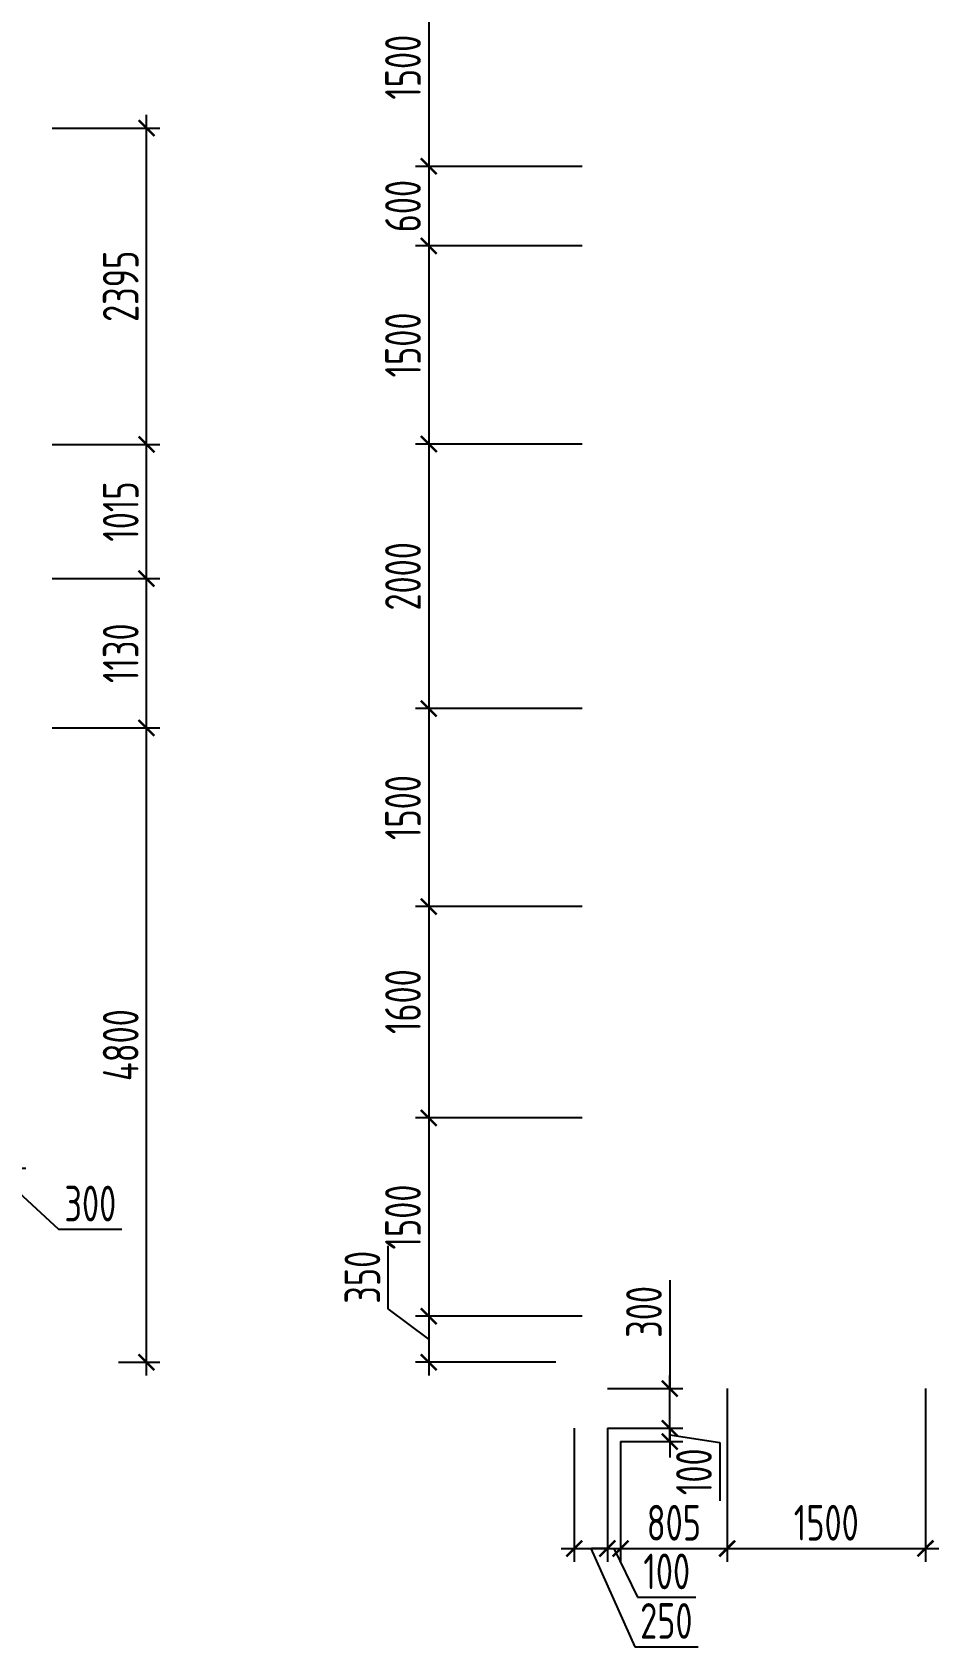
# Model space of a CAD drawing. Header units: millimetres. Extents: x -350007 to 536090, y -888 to 198380.
# Drawn here: x -160289 to -153433, y 59503 to 71722 of the extents above; entities that cross this region are included whole.
import ezdxf

# ---------------------------------------------------------------- set-up
doc = ezdxf.new("R2010")
doc.units = ezdxf.units.MM
doc.layers.add('АР_Размеры нов.', color=15, linetype='Continuous', lineweight=0)
doc.styles.add('ISOCPEUR', font='isocpeur.ttf', dxfattribs={"width": 0.7})
doc.dimstyles.new('R_100', dxfattribs={"dimtxt": 270, "dimasz": 120, "dimexe": 100, "dimexo": 0, "dimgap": 60, "dimtad": 1, "dimdec": 0, "dimrnd": 5, "dimzin": 0, "dimdsep": 46, "dimtxsty": 'ISOCPEUR', "dimblk": 'ARCHTICK', "dimcen": 0, "dimdle": 100, "dimclrd": 256, "dimclre": 256, "dimclrt": 256, "dimadec": 0, "dimazin": 0, "dimtfac": 2, "dimtdec": 0, "dimtofl": 0, "dimtmove": 1, "dimatfit": 3, "dimfxl": 1, "dimtvp": 3, "dimtolj": 1, "dimtzin": 0, "dimarcsym": 0})

# ---------------------------------------------------------------- blocks, each defined once
blk = doc.blocks.new('_ArchTick')
at = {"color": 0, "linetype": 'ByBlock', "const_width": 0.15}
blk.add_lwpolyline([(-0.5, -0.5), (0.5, 0.5)], dxfattribs=at)
blk = doc.blocks.new('*D2781')
at = {"layer": 'Defpoints', "color": 0, "ltscale": 100, "transparency": 16777216}
for p in [(-156129, 72207), (-157290, 70707), (-156129, 70707)]:
    blk.add_point(p, dxfattribs=at)
at = {"layer": 'АР_Размеры нов.', "lineweight": -2, "ltscale": 100, "transparency": 16777216}
for p, q in [((-157290, 72307), (-157290, 70607)), ((-156129, 72207), (-157390, 72207)), ((-156129, 70707), (-157390, 70707))]:
    blk.add_line(p, q, dxfattribs=at)
at = {"layer": 'АР_Размеры нов.', "lineweight": -2, "ltscale": 100, "transparency": 16777216, "xscale": 120, "yscale": 120, "zscale": 120}
for p, rotation in [((-157290, 72207), 90), ((-157290, 70707), 270)]:
    blk.add_blockref('_ArchTick', p, dxfattribs=dict(at, rotation=rotation))
at = {"layer": 'АР_Размеры нов.', "ltscale": 100, "transparency": 16777216, "insert": (-157485, 71457), "char_height": 270, "attachment_point": 5, "rotation": 90, "style": 'ISOCPEUR'}
blk.add_mtext('\\A1;1500', dxfattribs=at)
blk = doc.blocks.new('*D2782')
at = {"layer": 'Defpoints', "color": 0, "ltscale": 100, "transparency": 16777216}
for p in [(-156129, 70707), (-157290, 70105), (-156129, 70105)]:
    blk.add_point(p, dxfattribs=at)
at = {"layer": 'АР_Размеры нов.', "lineweight": -2, "ltscale": 100, "transparency": 16777216}
for p, q in [((-157290, 70807), (-157290, 70005)), ((-156129, 70707), (-157390, 70707)), ((-156129, 70105), (-157390, 70105))]:
    blk.add_line(p, q, dxfattribs=at)
at = {"layer": 'АР_Размеры нов.', "lineweight": -2, "ltscale": 100, "transparency": 16777216, "xscale": 120, "yscale": 120, "zscale": 120}
for p, rotation in [((-157290, 70707), 90), ((-157290, 70105), 270)]:
    blk.add_blockref('_ArchTick', p, dxfattribs=dict(at, rotation=rotation))
at = {"layer": 'АР_Размеры нов.', "ltscale": 100, "transparency": 16777216, "insert": (-157485, 70406), "char_height": 270, "attachment_point": 5, "rotation": 90, "style": 'ISOCPEUR'}
blk.add_mtext('\\A1;600', dxfattribs=at)
blk = doc.blocks.new('*D2783')
at = {"layer": 'Defpoints', "color": 0, "ltscale": 100, "transparency": 16777216}
for p in [(-156129, 70105), (-157290, 68605), (-156129, 68605)]:
    blk.add_point(p, dxfattribs=at)
at = {"layer": 'АР_Размеры нов.', "lineweight": -2, "ltscale": 100, "transparency": 16777216}
for p, q in [((-157290, 70205), (-157290, 68505)), ((-156129, 70105), (-157390, 70105)), ((-156129, 68605), (-157390, 68605))]:
    blk.add_line(p, q, dxfattribs=at)
at = {"layer": 'АР_Размеры нов.', "lineweight": -2, "ltscale": 100, "transparency": 16777216, "xscale": 120, "yscale": 120, "zscale": 120}
for p, rotation in [((-157290, 70105), 90), ((-157290, 68605), 270)]:
    blk.add_blockref('_ArchTick', p, dxfattribs=dict(at, rotation=rotation))
at = {"layer": 'АР_Размеры нов.', "ltscale": 100, "transparency": 16777216, "insert": (-157485, 69355), "char_height": 270, "attachment_point": 5, "rotation": 90, "style": 'ISOCPEUR'}
blk.add_mtext('\\A1;1500', dxfattribs=at)
blk = doc.blocks.new('*D2784')
at = {"layer": 'Defpoints', "color": 0, "ltscale": 100, "transparency": 16777216}
for p in [(-156129, 68605), (-157290, 66604), (-156129, 66604)]:
    blk.add_point(p, dxfattribs=at)
at = {"layer": 'АР_Размеры нов.', "lineweight": -2, "ltscale": 100, "transparency": 16777216}
for p, q in [((-157290, 68705), (-157290, 66504)), ((-156129, 68605), (-157390, 68605)), ((-156129, 66604), (-157390, 66604))]:
    blk.add_line(p, q, dxfattribs=at)
at = {"layer": 'АР_Размеры нов.', "lineweight": -2, "ltscale": 100, "transparency": 16777216, "xscale": 120, "yscale": 120, "zscale": 120}
for p, rotation in [((-157290, 68605), 90), ((-157290, 66604), 270)]:
    blk.add_blockref('_ArchTick', p, dxfattribs=dict(at, rotation=rotation))
at = {"layer": 'АР_Размеры нов.', "ltscale": 100, "transparency": 16777216, "insert": (-157485, 67604), "char_height": 270, "attachment_point": 5, "rotation": 90, "style": 'ISOCPEUR'}
blk.add_mtext('\\A1;2000', dxfattribs=at)
blk = doc.blocks.new('*D2785')
at = {"layer": 'Defpoints', "color": 0, "ltscale": 100, "transparency": 16777216}
for p in [(-156129, 66604), (-157290, 65104), (-156129, 65104)]:
    blk.add_point(p, dxfattribs=at)
at = {"layer": 'АР_Размеры нов.', "lineweight": -2, "ltscale": 100, "transparency": 16777216}
for p, q in [((-156129, 66604), (-157390, 66604)), ((-157290, 66704), (-157290, 65004)), ((-156129, 65104), (-157390, 65104))]:
    blk.add_line(p, q, dxfattribs=at)
at = {"layer": 'АР_Размеры нов.', "lineweight": -2, "ltscale": 100, "transparency": 16777216, "xscale": 120, "yscale": 120, "zscale": 120}
for p, rotation in [((-157290, 66604), 90), ((-157290, 65104), 270)]:
    blk.add_blockref('_ArchTick', p, dxfattribs=dict(at, rotation=rotation))
at = {"layer": 'АР_Размеры нов.', "ltscale": 100, "transparency": 16777216, "insert": (-157485, 65854), "char_height": 270, "attachment_point": 5, "rotation": 90, "style": 'ISOCPEUR'}
blk.add_mtext('\\A1;1500', dxfattribs=at)
blk = doc.blocks.new('*D2786')
at = {"layer": 'Defpoints', "color": 0, "ltscale": 100, "transparency": 16777216}
for p in [(-156129, 65104), (-157290, 63505), (-156129, 63505)]:
    blk.add_point(p, dxfattribs=at)
at = {"layer": 'АР_Размеры нов.', "lineweight": -2, "ltscale": 100, "transparency": 16777216}
for p, q in [((-157290, 65204), (-157290, 63405)), ((-156129, 65104), (-157390, 65104)), ((-156129, 63505), (-157390, 63505))]:
    blk.add_line(p, q, dxfattribs=at)
at = {"layer": 'АР_Размеры нов.', "lineweight": -2, "ltscale": 100, "transparency": 16777216, "xscale": 120, "yscale": 120, "zscale": 120}
for p, rotation in [((-157290, 65104), 90), ((-157290, 63505), 270)]:
    blk.add_blockref('_ArchTick', p, dxfattribs=dict(at, rotation=rotation))
at = {"layer": 'АР_Размеры нов.', "ltscale": 100, "transparency": 16777216, "insert": (-157485, 64385), "char_height": 270, "attachment_point": 5, "rotation": 90, "style": 'ISOCPEUR'}
blk.add_mtext('\\A1;1600', dxfattribs=at)
blk = doc.blocks.new('*D2787')
at = {"layer": 'Defpoints', "color": 0, "ltscale": 100, "transparency": 16777216}
for p in [(-156129, 63505), (-157290, 62005), (-156129, 62005)]:
    blk.add_point(p, dxfattribs=at)
at = {"layer": 'АР_Размеры нов.', "lineweight": -2, "ltscale": 100, "transparency": 16777216}
for p, q in [((-157290, 63605), (-157290, 61905)), ((-156129, 63505), (-157390, 63505)), ((-156129, 62005), (-157390, 62005))]:
    blk.add_line(p, q, dxfattribs=at)
at = {"layer": 'АР_Размеры нов.', "lineweight": -2, "ltscale": 100, "transparency": 16777216, "xscale": 120, "yscale": 120, "zscale": 120}
for p, rotation in [((-157290, 63505), 90), ((-157290, 62005), 270)]:
    blk.add_blockref('_ArchTick', p, dxfattribs=dict(at, rotation=rotation))
at = {"layer": 'АР_Размеры нов.', "ltscale": 100, "transparency": 16777216, "insert": (-157485, 62755), "char_height": 270, "attachment_point": 5, "rotation": 90, "style": 'ISOCPEUR'}
blk.add_mtext('\\A1;1500', dxfattribs=at)
blk = doc.blocks.new('*D2788')
at = {"layer": 'Defpoints', "color": 0, "ltscale": 100, "transparency": 16777216}
for p in [(-156129, 62005), (-157290, 61656), (-156329, 61656)]:
    blk.add_point(p, dxfattribs=at)
at = {"layer": 'АР_Размеры нов.', "lineweight": -2, "ltscale": 100, "transparency": 16777216}
for p, q in [((-157597, 62059), (-157597, 62538)), ((-157290, 62105), (-157290, 61556)), ((-157290, 61831), (-157597, 62059)), ((-156129, 62005), (-157390, 62005)), ((-156329, 61656), (-157390, 61656))]:
    blk.add_line(p, q, dxfattribs=at)
at = {"layer": 'АР_Размеры нов.', "lineweight": -2, "ltscale": 100, "transparency": 16777216, "xscale": 120, "yscale": 120, "zscale": 120}
for p, rotation in [((-157290, 62005), 90), ((-157290, 61656), 270)]:
    blk.add_blockref('_ArchTick', p, dxfattribs=dict(at, rotation=rotation))
at = {"layer": 'АР_Размеры нов.', "ltscale": 100, "transparency": 16777216, "insert": (-157792, 62299), "char_height": 270, "attachment_point": 5, "rotation": 90, "style": 'ISOCPEUR'}
blk.add_mtext('\\A1;350', dxfattribs=at)
blk = doc.blocks.new('*D1873')
at = {"layer": 'Defpoints', "color": 0, "ltscale": 500, "transparency": 16777216}
for p in [(-156189, 61156), (-155939, 61156), (-155939, 60246)]:
    blk.add_point(p, dxfattribs=at)
at = {"layer": 'АР_Размеры нов.', "lineweight": -2, "ltscale": 500, "transparency": 16777216}
for p, q in [((-156189, 61156), (-156189, 60146)), ((-155939, 61156), (-155939, 60146)), ((-156289, 60246), (-155839, 60246)), ((-156064, 60246), (-155732, 59503)), ((-155732, 59503), (-155253, 59503))]:
    blk.add_line(p, q, dxfattribs=at)
at = {"layer": 'АР_Размеры нов.', "lineweight": -2, "ltscale": 500, "transparency": 16777216, "xscale": 120, "yscale": 120, "zscale": 120, "rotation": 180}
blk.add_blockref('_ArchTick', (-156189, 60246), dxfattribs=at)
at = {"layer": 'АР_Размеры нов.', "lineweight": -2, "ltscale": 500, "transparency": 16777216, "xscale": 120, "yscale": 120, "zscale": 120}
blk.add_blockref('_ArchTick', (-155939, 60246), dxfattribs=at)
at = {"layer": 'АР_Размеры нов.', "lineweight": 13, "ltscale": 500, "transparency": 16777216, "insert": (-155493, 59698), "char_height": 270, "attachment_point": 5, "style": 'ISOCPEUR'}
blk.add_mtext('\\A1;250', dxfattribs=at)
blk = doc.blocks.new('*D1874')
at = {"layer": 'Defpoints', "color": 0, "ltscale": 500, "transparency": 16777216}
for p in [(-155939, 61156), (-155839, 61056), (-155839, 60246)]:
    blk.add_point(p, dxfattribs=at)
at = {"layer": 'АР_Размеры нов.', "lineweight": -2, "ltscale": 500, "transparency": 16777216}
for p, q in [((-155939, 61156), (-155939, 60146)), ((-155839, 61056), (-155839, 60146)), ((-155939, 60246), (-156059, 60246)), ((-155939, 60246), (-155839, 60246)), ((-155889, 60246), (-155710, 59878)), ((-155839, 60246), (-155719, 60246)), ((-155710, 59878), (-155269, 59878))]:
    blk.add_line(p, q, dxfattribs=at)
at = {"layer": 'АР_Размеры нов.', "lineweight": -2, "ltscale": 500, "transparency": 16777216, "xscale": 120, "yscale": 120, "zscale": 120}
blk.add_blockref('_ArchTick', (-155939, 60246), dxfattribs=at)
at = {"layer": 'АР_Размеры нов.', "lineweight": -2, "ltscale": 500, "transparency": 16777216, "xscale": 120, "yscale": 120, "zscale": 120, "rotation": 180}
blk.add_blockref('_ArchTick', (-155839, 60246), dxfattribs=at)
at = {"layer": 'АР_Размеры нов.', "lineweight": 13, "ltscale": 500, "transparency": 16777216, "insert": (-155490, 60073), "char_height": 270, "attachment_point": 5, "style": 'ISOCPEUR'}
blk.add_mtext('\\A1;100', dxfattribs=at)
blk = doc.blocks.new('*D1875')
at = {"layer": 'Defpoints', "color": 0, "ltscale": 500, "transparency": 16777216}
for p in [(-155033, 61456), (-155839, 61056), (-155033, 60246)]:
    blk.add_point(p, dxfattribs=at)
at = {"layer": 'АР_Размеры нов.', "lineweight": -2, "ltscale": 500, "transparency": 16777216}
for p, q in [((-155033, 61456), (-155033, 60146)), ((-155839, 61056), (-155839, 60146)), ((-155939, 60246), (-154933, 60246))]:
    blk.add_line(p, q, dxfattribs=at)
at = {"layer": 'АР_Размеры нов.', "lineweight": -2, "ltscale": 500, "transparency": 16777216, "xscale": 120, "yscale": 120, "zscale": 120, "rotation": 180}
blk.add_blockref('_ArchTick', (-155839, 60246), dxfattribs=at)
at = {"layer": 'АР_Размеры нов.', "lineweight": -2, "ltscale": 500, "transparency": 16777216, "xscale": 120, "yscale": 120, "zscale": 120}
blk.add_blockref('_ArchTick', (-155033, 60246), dxfattribs=at)
at = {"layer": 'АР_Размеры нов.', "lineweight": 13, "ltscale": 500, "transparency": 16777216, "insert": (-155436, 60441), "char_height": 270, "attachment_point": 5, "style": 'ISOCPEUR'}
blk.add_mtext('\\A1;805', dxfattribs=at)
blk = doc.blocks.new('*D1876')
at = {"layer": 'Defpoints', "color": 0, "ltscale": 500, "transparency": 16777216}
for p in [(-155033, 61456), (-153533, 61456), (-153533, 60246)]:
    blk.add_point(p, dxfattribs=at)
at = {"layer": 'АР_Размеры нов.', "lineweight": -2, "ltscale": 500, "transparency": 16777216}
for p, q in [((-155033, 61456), (-155033, 60146)), ((-153533, 61456), (-153533, 60146)), ((-155133, 60246), (-153433, 60246))]:
    blk.add_line(p, q, dxfattribs=at)
at = {"layer": 'АР_Размеры нов.', "lineweight": -2, "ltscale": 500, "transparency": 16777216, "xscale": 120, "yscale": 120, "zscale": 120, "rotation": 180}
blk.add_blockref('_ArchTick', (-155033, 60246), dxfattribs=at)
at = {"layer": 'АР_Размеры нов.', "lineweight": -2, "ltscale": 500, "transparency": 16777216, "xscale": 120, "yscale": 120, "zscale": 120}
blk.add_blockref('_ArchTick', (-153533, 60246), dxfattribs=at)
at = {"layer": 'АР_Размеры нов.', "lineweight": 13, "ltscale": 500, "transparency": 16777216, "insert": (-154283, 60441), "char_height": 270, "attachment_point": 5, "style": 'ISOCPEUR'}
blk.add_mtext('\\A1;1500', dxfattribs=at)
blk = doc.blocks.new('*D1877')
at = {"layer": 'Defpoints', "color": 0, "ltscale": 500, "transparency": 16777216}
for p in [(-155939, 61456), (-155467, 61456), (-155939, 61156)]:
    blk.add_point(p, dxfattribs=at)
at = {"layer": 'АР_Размеры нов.', "lineweight": -2, "ltscale": 500, "transparency": 16777216}
for p, q in [((-155467, 62276), (-155467, 61456)), ((-155467, 61056), (-155467, 61556)), ((-155939, 61456), (-155367, 61456)), ((-155939, 61156), (-155367, 61156))]:
    blk.add_line(p, q, dxfattribs=at)
at = {"layer": 'АР_Размеры нов.', "lineweight": -2, "ltscale": 500, "transparency": 16777216, "xscale": 120, "yscale": 120, "zscale": 120}
for p, rotation in [((-155467, 61456), 90), ((-155467, 61156), 270)]:
    blk.add_blockref('_ArchTick', p, dxfattribs=dict(at, rotation=rotation))
at = {"layer": 'АР_Размеры нов.', "lineweight": 13, "ltscale": 500, "transparency": 16777216, "insert": (-155662, 62037), "char_height": 270, "attachment_point": 5, "rotation": 90, "style": 'ISOCPEUR'}
blk.add_mtext('\\A1;300', dxfattribs=at)
blk = doc.blocks.new('*D1878')
at = {"layer": 'Defpoints', "color": 0, "ltscale": 500, "transparency": 16777216}
for p in [(-155939, 61156), (-155839, 61056), (-155467, 61056)]:
    blk.add_point(p, dxfattribs=at)
at = {"layer": 'АР_Размеры нов.', "lineweight": -2, "ltscale": 500, "transparency": 16777216}
for p, q in [((-155467, 61156), (-155467, 61276)), ((-155939, 61156), (-155367, 61156)), ((-155467, 61156), (-155467, 61056)), ((-155467, 61106), (-155089, 61048)), ((-155839, 61056), (-155367, 61056)), ((-155467, 61056), (-155467, 60936)), ((-155089, 61048), (-155089, 60607))]:
    blk.add_line(p, q, dxfattribs=at)
at = {"layer": 'АР_Размеры нов.', "lineweight": -2, "ltscale": 500, "transparency": 16777216, "xscale": 120, "yscale": 120, "zscale": 120}
for p, rotation in [((-155467, 61156), 270), ((-155467, 61056), 90)]:
    blk.add_blockref('_ArchTick', p, dxfattribs=dict(at, rotation=rotation))
at = {"layer": 'АР_Размеры нов.', "lineweight": 13, "ltscale": 500, "transparency": 16777216, "insert": (-155284, 60827), "char_height": 270, "attachment_point": 5, "rotation": 90, "style": 'ISOCPEUR'}
blk.add_mtext('\\A1;100', dxfattribs=at)
blk = doc.blocks.new('*D1888')
at = {"layer": 'Defpoints', "color": 0, "ltscale": 500, "transparency": 16777216}
for p in [(-160739, 63122), (-160739, 63103), (-160439, 63103)]:
    blk.add_point(p, dxfattribs=at)
at = {"layer": 'АР_Размеры нов.', "lineweight": -2, "ltscale": 500, "transparency": 16777216}
for p, q in [((-160739, 63103), (-160739, 63222)), ((-160439, 63103), (-160439, 63222)), ((-160339, 63122), (-160839, 63122)), ((-160589, 63122), (-160090, 62662)), ((-160090, 62662), (-159611, 62662))]:
    blk.add_line(p, q, dxfattribs=at)
at = {"layer": 'АР_Размеры нов.', "lineweight": -2, "ltscale": 500, "transparency": 16777216, "xscale": 120, "yscale": 120, "zscale": 120, "rotation": 180}
blk.add_blockref('_ArchTick', (-160739, 63122), dxfattribs=at)
at = {"layer": 'АР_Размеры нов.', "lineweight": -2, "ltscale": 500, "transparency": 16777216, "xscale": 120, "yscale": 120, "zscale": 120}
blk.add_blockref('_ArchTick', (-160439, 63122), dxfattribs=at)
at = {"layer": 'АР_Размеры нов.', "lineweight": 13, "ltscale": 500, "transparency": 16777216, "insert": (-159850, 62857), "char_height": 270, "attachment_point": 5, "style": 'ISOCPEUR'}
blk.add_mtext('\\A1;300', dxfattribs=at)
blk = doc.blocks.new('*D1859')
at = {"layer": 'Defpoints', "color": 0, "ltscale": 500, "transparency": 16777216}
for p in [(-160138, 66457), (-159425, 66457), (-159636, 61656)]:
    blk.add_point(p, dxfattribs=at)
at = {"layer": 'АР_Размеры нов.', "lineweight": -2, "ltscale": 500, "transparency": 16777216}
for p, q in [((-159425, 61556), (-159425, 66557)), ((-160138, 66457), (-159325, 66457)), ((-159636, 61656), (-159325, 61656))]:
    blk.add_line(p, q, dxfattribs=at)
at = {"layer": 'АР_Размеры нов.', "lineweight": -2, "ltscale": 500, "transparency": 16777216, "xscale": 120, "yscale": 120, "zscale": 120}
for p, rotation in [((-159425, 66457), 90), ((-159425, 61656), 270)]:
    blk.add_blockref('_ArchTick', p, dxfattribs=dict(at, rotation=rotation))
at = {"layer": 'АР_Размеры нов.', "lineweight": 13, "ltscale": 500, "transparency": 16777216, "insert": (-159620, 64056), "char_height": 270, "attachment_point": 5, "rotation": 90, "style": 'ISOCPEUR'}
blk.add_mtext('\\A1;4800', dxfattribs=at)
blk = doc.blocks.new('*D1975')
at = {"layer": 'Defpoints', "color": 0, "ltscale": 500, "transparency": 16777216}
for p in [(-160139, 67587), (-159425, 67587), (-160138, 66457)]:
    blk.add_point(p, dxfattribs=at)
at = {"layer": 'АР_Размеры нов.', "lineweight": -2, "ltscale": 500, "transparency": 16777216}
for p, q in [((-160139, 67587), (-159325, 67587)), ((-159425, 66357), (-159425, 67687)), ((-160138, 66457), (-159325, 66457))]:
    blk.add_line(p, q, dxfattribs=at)
at = {"layer": 'АР_Размеры нов.', "lineweight": -2, "ltscale": 500, "transparency": 16777216, "xscale": 120, "yscale": 120, "zscale": 120}
for p, rotation in [((-159425, 67587), 90), ((-159425, 66457), 270)]:
    blk.add_blockref('_ArchTick', p, dxfattribs=dict(at, rotation=rotation))
at = {"layer": 'АР_Размеры нов.', "lineweight": 13, "ltscale": 500, "transparency": 16777216, "insert": (-159620, 67022), "char_height": 270, "attachment_point": 5, "rotation": 90, "style": 'ISOCPEUR'}
blk.add_mtext('\\A1;1130', dxfattribs=at)
blk = doc.blocks.new('*D1976')
at = {"layer": 'Defpoints', "color": 0, "ltscale": 500, "transparency": 16777216}
for p in [(-160139, 68602), (-159425, 68602), (-160139, 67587)]:
    blk.add_point(p, dxfattribs=at)
at = {"layer": 'АР_Размеры нов.', "lineweight": -2, "ltscale": 500, "transparency": 16777216}
for p, q in [((-159425, 67487), (-159425, 68702)), ((-160139, 68602), (-159325, 68602)), ((-160139, 67587), (-159325, 67587))]:
    blk.add_line(p, q, dxfattribs=at)
at = {"layer": 'АР_Размеры нов.', "lineweight": -2, "ltscale": 500, "transparency": 16777216, "xscale": 120, "yscale": 120, "zscale": 120}
for p, rotation in [((-159425, 68602), 90), ((-159425, 67587), 270)]:
    blk.add_blockref('_ArchTick', p, dxfattribs=dict(at, rotation=rotation))
at = {"layer": 'АР_Размеры нов.', "lineweight": 13, "ltscale": 500, "transparency": 16777216, "insert": (-159620, 68094), "char_height": 270, "attachment_point": 5, "rotation": 90, "style": 'ISOCPEUR'}
blk.add_mtext('\\A1;1015', dxfattribs=at)
blk = doc.blocks.new('*D1977')
at = {"layer": 'Defpoints', "color": 0, "ltscale": 500, "transparency": 16777216}
for p in [(-160139, 70996), (-159425, 70996), (-160139, 68602)]:
    blk.add_point(p, dxfattribs=at)
at = {"layer": 'АР_Размеры нов.', "lineweight": -2, "ltscale": 500, "transparency": 16777216}
for p, q in [((-160139, 70996), (-159325, 70996)), ((-159425, 68502), (-159425, 71096)), ((-160139, 68602), (-159325, 68602))]:
    blk.add_line(p, q, dxfattribs=at)
at = {"layer": 'АР_Размеры нов.', "lineweight": -2, "ltscale": 500, "transparency": 16777216, "xscale": 120, "yscale": 120, "zscale": 120}
for p, rotation in [((-159425, 70996), 90), ((-159425, 68602), 270)]:
    blk.add_blockref('_ArchTick', p, dxfattribs=dict(at, rotation=rotation))
at = {"layer": 'АР_Размеры нов.', "lineweight": 13, "ltscale": 500, "transparency": 16777216, "insert": (-159620, 69799), "char_height": 270, "attachment_point": 5, "rotation": 90, "style": 'ISOCPEUR'}
blk.add_mtext('\\A1;2395', dxfattribs=at)

msp = doc.modelspace()

# ---------------------------------------------------------------- dimensions: what is measured, and where the dimension line sits
at = {"layer": 'АР_Размеры нов.', "ltscale": 100}
for base, p1, p2, picture, middle in [((-157290.2, 70707.2), (-156128.9, 72207.2), (-156128.9, 70707.2), '*D2781', (-157485.2, 71457.2)), ((-157290.2, 70105), (-156128.9, 70707.2), (-156128.9, 70105), '*D2782', (-157485.2, 70406.1)), ((-157290.2, 68605), (-156128.9, 70105), (-156128.9, 68605), '*D2783', (-157485.2, 69355)), ((-157290.1832, 66603.511), (-156128.8535, 68604.9992), (-156128.8535, 66603.511), '*D2784', (-157485.1832, 67604.2551)), ((-157290.2, 65103.5), (-156128.9, 66603.5), (-156128.9, 65103.5), '*D2785', (-157485.2, 65853.5)), ((-157290.2, 62005.4), (-156128.9, 63505.4), (-156128.9, 62005.4), '*D2787', (-157485.2, 62755.4))]:
    dim = msp.add_linear_dim(base=base, p1=p1, p2=p2, angle=90, dimstyle='R_100', override={"dimpost": '\\X', "dimfxl": 2.5, "dimarcsym": 1}, dxfattribs=at)
    dim.commit()
    dim.dimension.update_dxf_attribs({"geometry": picture, "text_midpoint": middle})
at = {"layer": 'АР_Размеры нов.', "lineweight": 13, "ltscale": 500}
for base, p1, p2, picture, middle in [((-159425.2, 70995.7), (-160138.8, 68601.9), (-160138.9, 70995.7), '*D1977', (-159620.2, 69798.8)), ((-159425.2, 67586.9), (-160138.3, 66456.9), (-160138.9, 67586.9), '*D1975', (-159620.2, 67021.9)), ((-159425.2, 66456.9), (-159635.8, 61655.7), (-160138.3, 66456.9), '*D1859', (-159620.2, 64056.3))]:
    dim = msp.add_linear_dim(base=base, p1=p1, p2=p2, angle=90, dimstyle='R_100', override={"dimpost": '\\X'}, dxfattribs=at)
    dim.commit()
    dim.dimension.update_dxf_attribs({"geometry": picture, "text_midpoint": middle})
for base, p1, p2, picture, middle in [((-159425.2, 68601.9), (-160138.9, 67586.9), (-160138.8, 68601.9), '*D1976', (-159425.2, 68094.4)), ((-155466.8, 61455.7), (-155938.9, 61155.7), (-155938.9, 61455.7), '*D1877', (-155299.6, 62036.7)), ((-155466.8, 61055.7), (-155938.9, 61155.7), (-155838.9, 61055.7), '*D1878', (-155088.8, 60988.1))]:
    dim = msp.add_linear_dim(base=base, p1=p1, p2=p2, angle=90, dimstyle='R_100', override={"dimpost": '\\X'}, dxfattribs=at)
    dim.commit()
    dim.dimension.update_dxf_attribs({"geometry": picture, "text_midpoint": middle, "dimtype": 160})
at = {"layer": 'АР_Размеры нов.', "ltscale": 100}
for base, p1, p2, picture, middle in [((-157290.2, 63505.4), (-156128.9, 65103.5), (-156128.9, 63505.4), '*D2786', (-157290.2, 64385.4)), ((-157290.2, 61655.7), (-156128.9, 62005.4), (-156328.9, 61655.7), '*D2788', (-157596.5, 62119))]:
    dim = msp.add_linear_dim(base=base, p1=p1, p2=p2, angle=90, dimstyle='R_100', override={"dimpost": '\\X', "dimfxl": 2.5, "dimarcsym": 1}, dxfattribs=at)
    dim.commit()
    dim.dimension.update_dxf_attribs({"geometry": picture, "text_midpoint": middle, "dimtype": 160})
at = {"layer": 'АР_Размеры нов.', "lineweight": 13, "ltscale": 500}
for base, p1, p2, picture, middle in [((-160738.6, 63122), (-160438.9, 63103.2), (-160738.6, 63103.2), '*D1888', (-160029.9, 62661.8)), ((-155938.9, 60246), (-156188.9, 61155.7), (-155938.9, 61155.7), '*D1873', (-155672.1, 59503)), ((-155838.9, 60246), (-155938.9, 61155.7), (-155838.9, 61055.7), '*D1874', (-155650.4, 59877.9))]:
    dim = msp.add_linear_dim(base=base, p1=p1, p2=p2, dimstyle='R_100', override={"dimpost": '\\X'}, dxfattribs=at)
    dim.commit()
    dim.dimension.update_dxf_attribs({"geometry": picture, "text_midpoint": middle, "dimtype": 160})
for base, p1, p2, picture, middle in [((-155032.8, 60246), (-155838.9, 61055.7), (-155032.8, 61455.7), '*D1875', (-155435.8, 60441)), ((-153532.8, 60246), (-155032.8, 61455.7), (-153532.8, 61455.7), '*D1876', (-154282.8, 60441))]:
    dim = msp.add_linear_dim(base=base, p1=p1, p2=p2, dimstyle='R_100', override={"dimpost": '\\X'}, dxfattribs=at)
    dim.commit()
    dim.dimension.update_dxf_attribs({"geometry": picture, "text_midpoint": middle})

doc.saveas('drawing.dxf')
